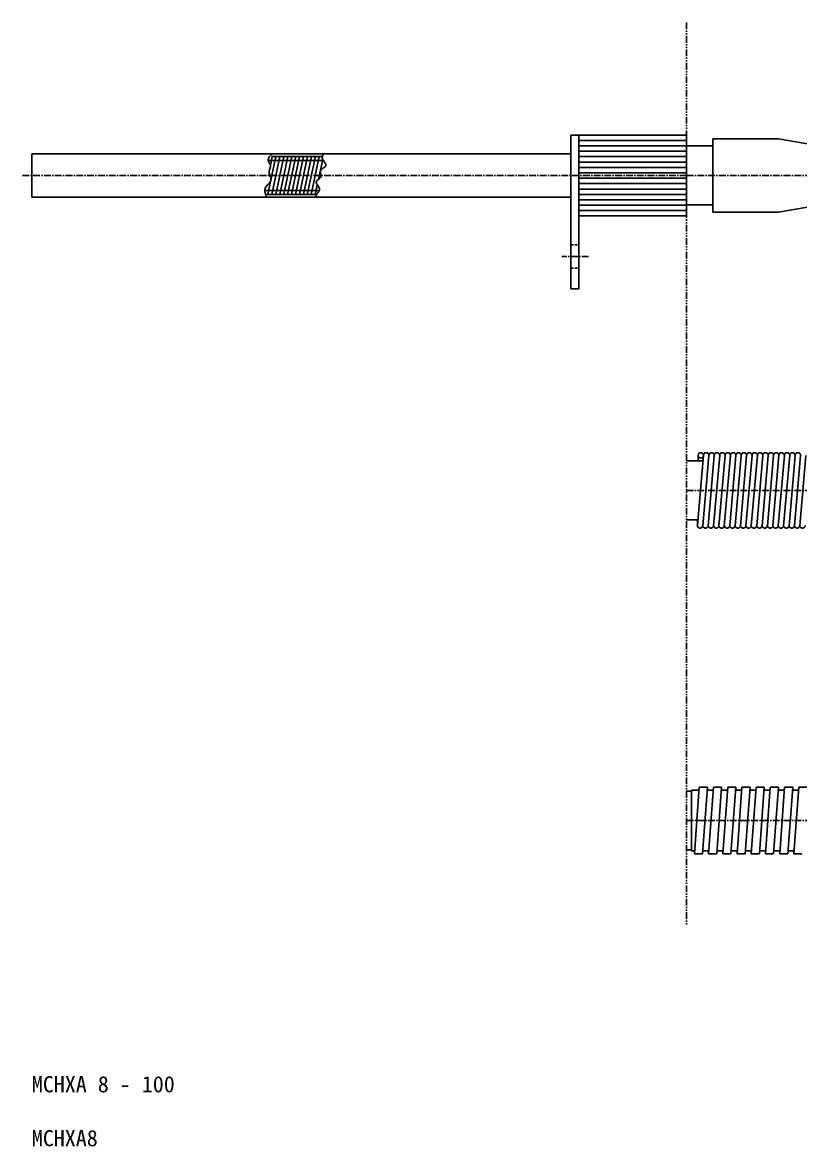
# Model space of a CAD drawing. Extents: x -2 to 407, y 0 to 208.
# Drawn here: x -1.7 to 142.6, y 0 to 208.4 of the extents above; entities that cross this region are included whole.
import ezdxf

# ---------------------------------------------------------------- set-up
doc = ezdxf.new("R2010")
doc.units = 0
for name, pattern in [('CENTER', [2, 1.25, -0.25, 0.25, -0.25]), ('DASHED', [0.75, 0.5, -0.25]), ('PHANTOM', [2.5, 1.25, -0.25, 0.25, -0.25, 0.25, -0.25])]:
    doc.linetypes.add(name, pattern=pattern)
doc.layers.get('0').update_dxf_attribs({"linetype": 'CONTINUOUS'})
doc.layers.add('CENTER', color=1, linetype='CENTER')

msp = doc.modelspace()

# ---------------------------------------------------------------- linework, layer by layer
at = {"color": 3, "linetype": 'PHANTOM'}
msp.add_line((121.5, 208.38), (121.5, 40.86), dxfattribs=at)
at = {"color": 7, "linetype": 'CONTINUOUS'}
for p, q in [((121.5, 187.5), (100, 187.5)), ((100, 170.46), (100, 187.5)), ((101.5, 170.46), (101.5, 187.5)), ((121.5, 186.5), (101.5, 186.5)), ((121.5, 172.5), (121.5, 187.5)), ((126.38, 186.8), (138.53, 186.8)), ((126.38, 185.48), (126.38, 186.8)), ((146.38, 185.45), (138.53, 186.8)), ((0, 184), (100, 184)), ((0, 176), (0, 184)), ((121.5, 185.5), (101.5, 185.5)), ((121.5, 184.5), (101.5, 184.5)), ((121.5, 183.5), (101.5, 183.5)), ((121.5, 185.48), (126.38, 185.48)), ((126.38, 174.55), (126.38, 185.48)), ((121.5, 182.5), (101.5, 182.5)), ((121.5, 181.5), (101.5, 181.5)), ((121.5, 180.5), (101.5, 180.5)), ((121.5, 179.5), (101.5, 179.5)), ((121.5, 178.5), (101.5, 178.5)), ((121.5, 177.5), (101.5, 177.5)), ((0, 176), (100, 176)), ((121.5, 176.5), (101.5, 176.5)), ((121.5, 175.5), (101.5, 175.5)), ((121.5, 174.5), (101.5, 174.5)), ((121.5, 173.5), (101.5, 173.5)), ((121.5, 174.55), (126.38, 174.55)), ((126.38, 173.23), (126.38, 174.55)), ((126.38, 173.23), (138.53, 173.23)), ((146.38, 174.55), (138.53, 173.23)), ((121.5, 172.5), (101.5, 172.5)), ((100, 159), (100, 170.46)), ((101.5, 159), (101.5, 170.46)), ((100, 159), (101.5, 159)), ((124.64, 128.17), (123.5, 115.11)), ((123.64, 128.11), (123.63, 127.09)), ((125.64, 128.11), (124.5, 115.05)), ((126.64, 128.11), (125.5, 115.05)), ((127.64, 128.11), (126.5, 115.05)), ((128.64, 128.11), (127.5, 115.05)), ((129.64, 128.11), (128.5, 115.05)), ((130.64, 128.11), (129.5, 115.05)), ((131.64, 128.11), (130.5, 115.05)), ((132.64, 128.11), (131.5, 115.05)), ((133.64, 128.11), (132.5, 115.05)), ((134.64, 128.11), (133.5, 115.05)), ((135.64, 128.11), (134.5, 115.05)), ((136.64, 128.11), (135.5, 115.05)), ((137.64, 128.11), (136.5, 115.05)), ((138.64, 128.11), (137.5, 115.05)), ((139.64, 128.11), (138.5, 115.05)), ((140.64, 128.11), (139.5, 115.05)), ((141.64, 128.11), (140.5, 115.05)), ((142.64, 128.11), (141.5, 115.05)), ((143.64, 128.11), (142.5, 115.05)), ((121.5, 127.09), (124.55, 127.09)), ((121.5, 116.16), (123.59, 116.16)), ((123.51, 116.16), (123.5, 115.11)), ((121.5, 65.87), (122.39, 65.87)), ((122.39, 54.8), (122.39, 66.01)), ((122.39, 66.01), (123.81, 66.01)), ((122.94, 54.24), (123.85, 66.58)), ((123.85, 66.58), (125.35, 66.58)), ((124.45, 54.24), (125.35, 66.58)), ((125.31, 66.01), (126.44, 66.01)), ((125.58, 54.24), (126.48, 66.58)), ((126.48, 66.58), (127.99, 66.58)), ((127.09, 54.24), (127.99, 66.58)), ((127.95, 66.01), (129.08, 66.01)), ((128.22, 54.24), (129.12, 66.58)), ((129.12, 66.58), (130.63, 66.58)), ((129.72, 54.24), (130.63, 66.58)), ((130.59, 66.01), (131.72, 66.01)), ((130.86, 54.24), (131.76, 66.58)), ((131.76, 66.58), (133.27, 66.58)), ((132.36, 54.24), (133.27, 66.58)), ((133.22, 66.01), (134.35, 66.01)), ((133.49, 54.24), (134.4, 66.58)), ((134.4, 66.58), (135.9, 66.58)), ((135, 54.24), (135.9, 66.58)), ((135.86, 66.01), (136.99, 66.01)), ((136.13, 54.24), (137.03, 66.58)), ((137.03, 66.58), (138.54, 66.58)), ((137.64, 54.24), (138.54, 66.58)), ((138.5, 66.01), (139.63, 66.01)), ((138.77, 54.24), (139.67, 66.58)), ((139.67, 66.58), (141.18, 66.58)), ((140.27, 54.24), (141.18, 66.58)), ((141.14, 66.01), (142.27, 66.01)), ((141.4, 54.24), (142.31, 66.58)), ((142.31, 66.58), (143.81, 66.58)), ((121.5, 54.95), (122.39, 54.95)), ((122.39, 54.8), (122.99, 54.8)), ((122.94, 54.24), (124.45, 54.24)), ((124.49, 54.8), (125.62, 54.8)), ((125.58, 54.24), (127.09, 54.24)), ((127.13, 54.8), (128.26, 54.8)), ((128.22, 54.24), (129.72, 54.24)), ((129.77, 54.8), (130.9, 54.8)), ((130.86, 54.24), (132.36, 54.24)), ((132.4, 54.8), (133.53, 54.8)), ((133.49, 54.24), (135, 54.24)), ((135.04, 54.8), (136.17, 54.8)), ((136.13, 54.24), (137.64, 54.24)), ((137.68, 54.8), (138.81, 54.8)), ((138.77, 54.24), (140.27, 54.24)), ((140.32, 54.8), (141.45, 54.8)), ((141.4, 54.24), (142.91, 54.24))]:
    msp.add_line(p, q, dxfattribs=at)
at = {"color": 3, "linetype": 'CONTINUOUS'}
for p, q in [((43.82, 176.54), (45.31, 183.51)), ((44.27, 181.9), (44.62, 183.51)), ((44.49, 183.51), (54.05, 183.51)), ((44.54, 176.51), (46.04, 183.51)), ((45.28, 176.51), (46.77, 183.51)), ((46.01, 176.51), (47.5, 183.51)), ((46.74, 176.55), (48.23, 183.51)), ((47.47, 176.51), (48.96, 183.51)), ((48.2, 176.51), (49.69, 183.51)), ((48.93, 176.51), (50.42, 183.51)), ((49.66, 176.51), (51.15, 183.51)), ((50.39, 176.49), (51.88, 183.51)), ((51.12, 176.51), (52.61, 183.51)), ((51.85, 176.51), (53.34, 183.51)), ((54.05, 183.88), (54.06, 183.88)), ((43.91, 182.79), (53.92, 182.79)), ((53.17, 179.29), (53.97, 183.03)), ((43.28, 177.21), (53.09, 177.21)), ((52.58, 176.51), (52.96, 178.29)), ((43.64, 176.49), (52.79, 176.49))]:
    msp.add_line(p, q, dxfattribs=at)
at = {"color": 3, "linetype": 'DASHED'}
for p, q in [((100, 167.15), (101.5, 167.15)), ((100, 162.85), (101.5, 162.85))]:
    msp.add_line(p, q, dxfattribs=at)
at = {"color": 3, "linetype": 'CONTINUOUS', "flags": 128}
for points in [[(44.59, 184), (44.49, 183.9), (44.33, 183.75), (44.19, 183.59), (44.07, 183.44), (43.97, 183.28), (43.89, 183.13), (43.85, 182.97), (43.84, 182.81), (43.88, 182.66), (43.91, 182.59), (43.95, 182.52), (43.99, 182.45), (44.04, 182.38), (44.08, 182.3), (44.13, 182.23), (44.17, 182.16), (44.21, 182.09), (44.24, 182.01), (44.27, 181.94), (44.28, 181.83), (44.28, 181.72), (44.27, 181.6), (44.24, 181.49), (44.2, 181.37), (44.16, 181.25), (44.12, 181.13), (44.09, 181.01), (44.06, 180.89), (44.05, 180.77), (44.05, 180.6), (44.07, 180.42), (44.12, 180.25), (44.17, 180.08), (44.23, 179.9), (44.29, 179.74), (44.34, 179.57), (44.38, 179.41), (44.39, 179.26), (44.38, 179.11), (44.33, 178.96), (44.25, 178.81), (44.15, 178.68), (44.03, 178.54), (43.9, 178.4), (43.76, 178.26), (43.63, 178.12), (43.51, 177.98), (43.41, 177.83), (43.33, 177.67), (43.29, 177.56), (43.26, 177.44), (43.25, 177.33), (43.24, 177.21), (43.25, 177.09), (43.26, 176.97), (43.28, 176.85), (43.31, 176.73), (43.34, 176.61), (43.38, 176.5), (43.41, 176.42), (43.44, 176.35), (43.47, 176.28), (43.5, 176.2), (43.54, 176.13), (43.57, 176.06), (43.6, 176)], [(54.13, 184), (54.12, 183.99), (54.06, 183.88), (54, 183.78), (53.95, 183.67), (53.92, 183.57), (53.89, 183.46), (53.89, 183.35), (53.9, 183.24), (53.94, 183.09), (54.01, 182.94), (54.1, 182.79), (54.2, 182.64), (54.3, 182.49), (54.4, 182.35), (54.48, 182.21), (54.54, 182.07), (54.56, 181.95), (54.55, 181.83), (54.5, 181.73), (54.42, 181.64), (54.32, 181.55), (54.21, 181.47), (54.08, 181.38), (53.96, 181.29), (53.84, 181.2), (53.73, 181.1), (53.64, 181), (53.58, 180.88), (53.56, 180.78), (53.55, 180.67), (53.56, 180.56), (53.57, 180.44), (53.6, 180.32), (53.62, 180.21), (53.63, 180.09), (53.64, 179.97), (53.63, 179.86), (53.61, 179.76), (53.55, 179.66), (53.48, 179.56), (53.38, 179.47), (53.28, 179.38), (53.17, 179.29), (53.07, 179.21), (52.97, 179.13), (52.88, 179.04), (52.82, 178.95), (52.77, 178.86), (52.76, 178.73), (52.8, 178.6), (52.86, 178.46), (52.95, 178.31), (53.05, 178.16), (53.15, 178.01), (53.24, 177.85), (53.32, 177.7), (53.37, 177.55), (53.38, 177.4), (53.36, 177.29), (53.32, 177.18), (53.26, 177.08), (53.19, 176.97), (53.11, 176.87), (53.03, 176.76), (52.95, 176.65), (52.88, 176.55), (52.83, 176.44), (52.8, 176.32), (52.79, 176.27), (52.79, 176.22), (52.79, 176.16), (52.79, 176.11), (52.8, 176.06), (52.81, 176), (52.81, 176)]]:
    msp.add_lwpolyline(points, dxfattribs=at)
at = {"color": 7, "linetype": 'CONTINUOUS'}
msp.add_circle((124.14, 128.11), 0.5, dxfattribs=at)
for centre, start, end in [((125.14, 128.11), 350, 176.8566), ((126.14, 128.11), 350, 176.8566), ((127.14, 128.11), 350, 176.8566), ((128.14, 128.11), 350, 176.8566), ((129.14, 128.11), 350, 176.8566), ((130.14, 128.11), 350, 176.8566), ((131.14, 128.11), 350, 176.8566), ((132.14, 128.11), 350, 176.8566), ((133.14, 128.11), 350, 176.8566), ((134.14, 128.11), 350, 176.8566), ((135.14, 128.11), 350, 176.8566), ((136.14, 128.11), 350, 176.8566), ((137.14, 128.11), 350, 176.8566), ((138.14, 128.11), 350, 176.8566), ((139.14, 128.11), 350, 176.8566), ((140.14, 128.11), 350, 176.8566), ((141.14, 128.11), 350, 176.8566), ((142.14, 128.11), 350, 176.8566), ((124, 115.11), 170, 356.8566), ((125, 115.11), 170, 356.8566), ((126, 115.11), 170, 356.8566), ((127, 115.11), 170, 356.8566), ((128, 115.11), 170, 356.8566), ((129, 115.11), 170, 356.8566), ((130, 115.11), 170, 356.8566), ((131, 115.11), 170, 356.8566), ((132, 115.11), 170, 356.8566), ((133, 115.11), 170, 356.8566), ((134, 115.11), 170, 356.8566), ((135, 115.11), 170, 356.8566), ((136, 115.11), 170, 356.8566), ((137, 115.11), 170, 356.8566), ((138, 115.11), 170, 356.8566), ((139, 115.11), 170, 356.8566), ((140, 115.11), 170, 356.8566), ((141, 115.11), 170, 356.8566), ((142, 115.11), 170, 356.8566), ((143, 115.11), 170, 356.8566)]:
    msp.add_arc(centre, 0.5, start, end, dxfattribs=at)
at = {"layer": 'CENTER', "color": 1, "linetype": 'CENTER'}
for p, q in [((-1.73, 180), (121.5, 180)), ((121.5, 180), (309.92, 180)), ((103.29, 165), (98.33, 165)), ((121.5, 121.61), (309.92, 121.61)), ((121.5, 60.39), (309.92, 60.39))]:
    msp.add_line(p, q, dxfattribs=at)

# ---------------------------------------------------------------- texts
for s, p in [('MCHXA 8 - 100', (0, 10)), ('MCHXA8', (0, 0))]:
    msp.add_text(s, height=3).set_placement(p)

doc.saveas('drawing.dxf')
